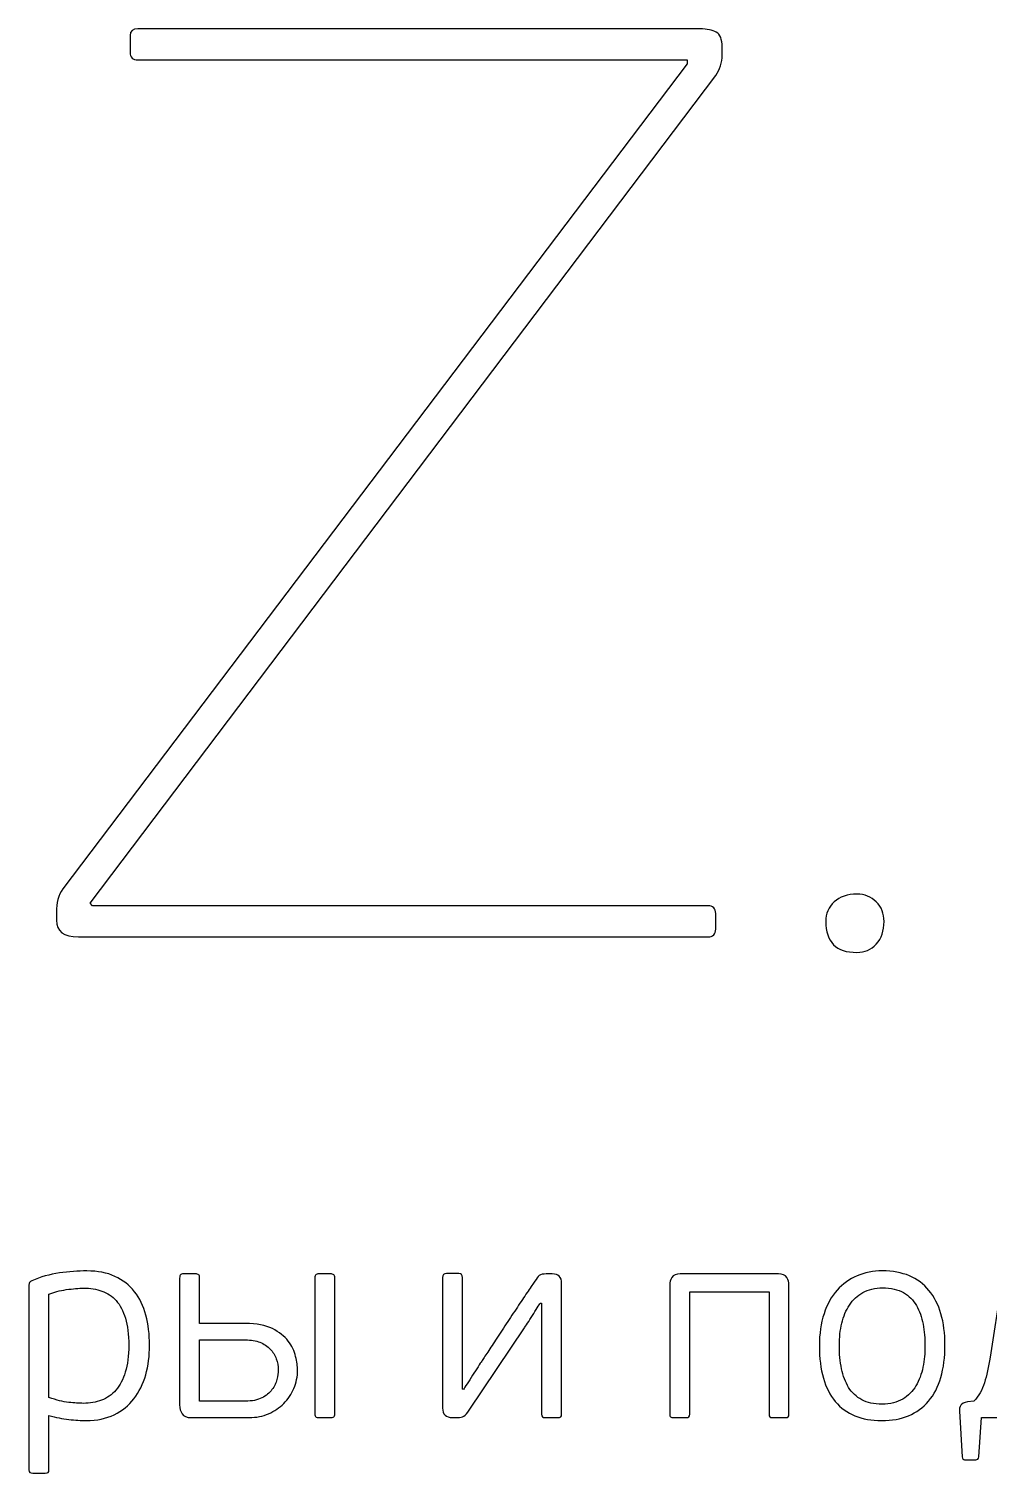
# Model space of a CAD drawing. Header units: centimetres. Extents: x -21.3 to 21.2, y -15.2 to 14.8.
# Drawn here: x -3.749 to -2.947, y -3.581 to -2.374 of the extents above; entities that cross this region are included whole.
import ezdxf

# ---------------------------------------------------------------- set-up
doc = ezdxf.new("R2010")
doc.units = ezdxf.units.CM
doc.header["$MEASUREMENT"] = 0
doc.layers.add('layer 1', color=7, linetype='Continuous')

msp = doc.modelspace()

# ---------------------------------------------------------------- linework, layer by layer
at = {"layer": 'layer 1', "color": 29}
for points, knots in [([(-3.65765, -2.39991), (-3.66198, -2.39991), (-3.66415, -2.39774), (-3.66415, -2.39341), (-3.66415, -2.39341), (-3.66415, -2.39341), (-3.66415, -2.37933), (-3.66415, -2.37933), (-3.66415, -2.37933), (-3.66415, -2.37572), (-3.66198, -2.37392), (-3.65765, -2.37392), (-3.65765, -2.37392), (-3.65765, -2.37392), (-3.18772, -2.37392), (-3.18772, -2.37392), (-3.18772, -2.37392), (-3.18195, -2.37392), (-3.17744, -2.37482), (-3.17419, -2.37662), (-3.17419, -2.37662), (-3.17094, -2.37843), (-3.16932, -2.38258), (-3.16932, -2.38908), (-3.16932, -2.38908), (-3.16932, -2.38908), (-3.16932, -2.39558), (-3.16932, -2.39558), (-3.16932, -2.39558), (-3.16932, -2.40207), (-3.17112, -2.40785), (-3.17473, -2.4129), (-3.17473, -2.4129), (-3.17473, -2.4129), (-3.69771, -3.1048), (-3.69771, -3.1048), (-3.69771, -3.1048), (-3.69771, -3.1048), (-3.69555, -3.10696), (-3.69555, -3.10696), (-3.69555, -3.10696), (-3.69555, -3.10696), (-3.18122, -3.10696), (-3.18122, -3.10696), (-3.18122, -3.10696), (-3.17689, -3.10696), (-3.17473, -3.10913), (-3.17473, -3.11346), (-3.17473, -3.11346), (-3.17473, -3.11346), (-3.17473, -3.12645), (-3.17473, -3.12645), (-3.17473, -3.12645), (-3.17473, -3.13079), (-3.17689, -3.13295), (-3.18122, -3.13295), (-3.18122, -3.13295), (-3.18122, -3.13295), (-3.70746, -3.13295), (-3.70746, -3.13295), (-3.70746, -3.13295), (-3.71973, -3.13295), (-3.72587, -3.12826), (-3.72587, -3.11887), (-3.72587, -3.11887), (-3.72587, -3.11887), (-3.72587, -3.11238), (-3.72587, -3.11238), (-3.72587, -3.11238), (-3.72587, -3.10444), (-3.72406, -3.09794), (-3.72045, -3.09289), (-3.72045, -3.09289), (-3.72045, -3.09289), (-3.19855, -2.40315), (-3.19855, -2.40315), (-3.19855, -2.40315), (-3.19855, -2.40315), (-3.19855, -2.39991), (-3.19855, -2.39991), (-3.19855, -2.39991), (-3.19855, -2.39991), (-3.65765, -2.39991), (-3.65765, -2.39991)], [0, 0, 0, 0, 0.0454545, 0.0454545, 0.0454545, 0.0454545, 0.0909091, 0.0909091, 0.0909091, 0.0909091, 0.1363636, 0.1363636, 0.1363636, 0.1363636, 0.1818182, 0.1818182, 0.1818182, 0.1818182, 0.2272727, 0.2272727, 0.2272727, 0.2272727, 0.2727273, 0.2727273, 0.2727273, 0.2727273, 0.3181818, 0.3181818, 0.3181818, 0.3181818, 0.3636364, 0.3636364, 0.3636364, 0.3636364, 0.4090909, 0.4090909, 0.4090909, 0.4090909, 0.4545455, 0.4545455, 0.4545455, 0.4545455, 0.5, 0.5, 0.5, 0.5, 0.5454545, 0.5454545, 0.5454545, 0.5454545, 0.5909091, 0.5909091, 0.5909091, 0.5909091, 0.6363636, 0.6363636, 0.6363636, 0.6363636, 0.6818182, 0.6818182, 0.6818182, 0.6818182, 0.7272727, 0.7272727, 0.7272727, 0.7272727, 0.7727273, 0.7727273, 0.7727273, 0.7727273, 0.8181818, 0.8181818, 0.8181818, 0.8181818, 0.8636364, 0.8636364, 0.8636364, 0.8636364, 0.9090909, 0.9090909, 0.9090909, 0.9090909, 1, 1, 1, 1]), ([(-3.08269, -3.11995), (-3.08269, -3.11346), (-3.08035, -3.10805), (-3.07566, -3.10371), (-3.07566, -3.10371), (-3.07096, -3.09938), (-3.06464, -3.09722), (-3.0567, -3.09722), (-3.0567, -3.09722), (-3.05021, -3.09722), (-3.0448, -3.09938), (-3.04046, -3.10371), (-3.04046, -3.10371), (-3.03613, -3.10805), (-3.03396, -3.11346), (-3.03396, -3.11995), (-3.03396, -3.11995), (-3.03396, -3.1279), (-3.03613, -3.13421), (-3.04046, -3.13891), (-3.04046, -3.13891), (-3.0448, -3.1436), (-3.05021, -3.14594), (-3.0567, -3.14594), (-3.0567, -3.14594), (-3.07403, -3.14594), (-3.08269, -3.13728), (-3.08269, -3.11995)], [0, 0, 0, 0, 0.125, 0.125, 0.125, 0.125, 0.25, 0.25, 0.25, 0.25, 0.375, 0.375, 0.375, 0.375, 0.5, 0.5, 0.5, 0.5, 0.625, 0.625, 0.625, 0.625, 0.75, 0.75, 0.75, 0.75, 1, 1, 1, 1]), ([(-3.64796, -3.47436), (-3.64796, -3.4832), (-3.64903, -3.49144), (-3.65116, -3.49906), (-3.65116, -3.49906), (-3.65329, -3.50669), (-3.65657, -3.51332), (-3.66099, -3.51896), (-3.66099, -3.51896), (-3.66541, -3.5246), (-3.67094, -3.52906), (-3.67757, -3.53234), (-3.67757, -3.53234), (-3.68421, -3.53562), (-3.69195, -3.53726), (-3.70079, -3.53726), (-3.70079, -3.53726), (-3.70522, -3.53726), (-3.71009, -3.53695), (-3.71543, -3.53634), (-3.71543, -3.53634), (-3.72076, -3.53573), (-3.72633, -3.53459), (-3.73213, -3.53291), (-3.73213, -3.53291), (-3.73213, -3.53291), (-3.73213, -3.57842), (-3.73213, -3.57842), (-3.73213, -3.57842), (-3.73213, -3.57965), (-3.73232, -3.58041), (-3.7327, -3.58071), (-3.7327, -3.58071), (-3.73308, -3.58102), (-3.73388, -3.58117), (-3.7351, -3.58117), (-3.7351, -3.58117), (-3.7351, -3.58117), (-3.74562, -3.58117), (-3.74562, -3.58117), (-3.74562, -3.58117), (-3.74669, -3.58117), (-3.74749, -3.58102), (-3.74802, -3.58071), (-3.74802, -3.58071), (-3.74855, -3.58041), (-3.74882, -3.57965), (-3.74882, -3.57842), (-3.74882, -3.57842), (-3.74882, -3.57842), (-3.74882, -3.42404), (-3.74882, -3.42404), (-3.74882, -3.42404), (-3.74882, -3.42221), (-3.74798, -3.42099), (-3.7463, -3.42038), (-3.7463, -3.42038), (-3.73899, -3.41718), (-3.73133, -3.415), (-3.72332, -3.41386), (-3.72332, -3.41386), (-3.71531, -3.41272), (-3.70765, -3.41215), (-3.70033, -3.41215), (-3.70033, -3.41215), (-3.69134, -3.41215), (-3.68352, -3.41367), (-3.67689, -3.41672), (-3.67689, -3.41672), (-3.67026, -3.41977), (-3.6648, -3.42404), (-3.66054, -3.42953), (-3.66054, -3.42953), (-3.65627, -3.43502), (-3.6531, -3.44157), (-3.65105, -3.4492), (-3.65105, -3.4492), (-3.64899, -3.45682), (-3.64796, -3.46521), (-3.64796, -3.47436)], [0, 0, 0, 0, 0.047619, 0.047619, 0.047619, 0.047619, 0.0952381, 0.0952381, 0.0952381, 0.0952381, 0.1428571, 0.1428571, 0.1428571, 0.1428571, 0.1904762, 0.1904762, 0.1904762, 0.1904762, 0.2380952, 0.2380952, 0.2380952, 0.2380952, 0.2857143, 0.2857143, 0.2857143, 0.2857143, 0.3333333, 0.3333333, 0.3333333, 0.3333333, 0.3809524, 0.3809524, 0.3809524, 0.3809524, 0.4285714, 0.4285714, 0.4285714, 0.4285714, 0.4761905, 0.4761905, 0.4761905, 0.4761905, 0.5238095, 0.5238095, 0.5238095, 0.5238095, 0.5714286, 0.5714286, 0.5714286, 0.5714286, 0.6190476, 0.6190476, 0.6190476, 0.6190476, 0.6666667, 0.6666667, 0.6666667, 0.6666667, 0.7142857, 0.7142857, 0.7142857, 0.7142857, 0.7619048, 0.7619048, 0.7619048, 0.7619048, 0.8095238, 0.8095238, 0.8095238, 0.8095238, 0.8571429, 0.8571429, 0.8571429, 0.8571429, 0.9047619, 0.9047619, 0.9047619, 0.9047619, 1, 1, 1, 1]), ([(-3.56779, -3.45606), (-3.55849, -3.45606), (-3.55102, -3.45751), (-3.5453, -3.46041), (-3.5453, -3.46041), (-3.53962, -3.4633), (-3.5352, -3.46677), (-3.53207, -3.47081), (-3.53207, -3.47081), (-3.52899, -3.47485), (-3.52689, -3.47912), (-3.52582, -3.48362), (-3.52582, -3.48362), (-3.52475, -3.48812), (-3.52422, -3.49197), (-3.52422, -3.49517), (-3.52422, -3.49517), (-3.52422, -3.50051), (-3.52525, -3.50558), (-3.52731, -3.51038), (-3.52731, -3.51038), (-3.52937, -3.51518), (-3.53219, -3.51938), (-3.53577, -3.52296), (-3.53577, -3.52296), (-3.53935, -3.52654), (-3.54359, -3.5294), (-3.54847, -3.53154), (-3.54847, -3.53154), (-3.55335, -3.53367), (-3.55868, -3.53474), (-3.56447, -3.53474), (-3.56447, -3.53474), (-3.56447, -3.53474), (-3.61296, -3.53474), (-3.61296, -3.53474), (-3.61296, -3.53474), (-3.61677, -3.53474), (-3.61937, -3.53371), (-3.62074, -3.53165), (-3.62074, -3.53165), (-3.62211, -3.5296), (-3.6228, -3.52712), (-3.6228, -3.52422), (-3.6228, -3.52422), (-3.6228, -3.52422), (-3.6228, -3.41809), (-3.6228, -3.41809), (-3.6228, -3.41809), (-3.6228, -3.41672), (-3.62257, -3.4158), (-3.62211, -3.41535), (-3.62211, -3.41535), (-3.62165, -3.41489), (-3.62078, -3.41466), (-3.61956, -3.41466), (-3.61956, -3.41466), (-3.61956, -3.41466), (-3.6098, -3.41466), (-3.6098, -3.41466), (-3.6098, -3.41466), (-3.60843, -3.41466), (-3.60743, -3.41489), (-3.6069, -3.41535), (-3.6069, -3.41535), (-3.60637, -3.4158), (-3.6061, -3.41672), (-3.6061, -3.41809), (-3.6061, -3.41809), (-3.6061, -3.41809), (-3.6061, -3.45606), (-3.6061, -3.45606), (-3.6061, -3.45606), (-3.6061, -3.45606), (-3.56779, -3.45606), (-3.56779, -3.45606)], [0, 0, 0, 0, 0.05, 0.05, 0.05, 0.05, 0.1, 0.1, 0.1, 0.1, 0.15, 0.15, 0.15, 0.15, 0.2, 0.2, 0.2, 0.2, 0.25, 0.25, 0.25, 0.25, 0.3, 0.3, 0.3, 0.3, 0.35, 0.35, 0.35, 0.35, 0.4, 0.4, 0.4, 0.4, 0.45, 0.45, 0.45, 0.45, 0.5, 0.5, 0.5, 0.5, 0.55, 0.55, 0.55, 0.55, 0.6, 0.6, 0.6, 0.6, 0.65, 0.65, 0.65, 0.65, 0.7, 0.7, 0.7, 0.7, 0.75, 0.75, 0.75, 0.75, 0.8, 0.8, 0.8, 0.8, 0.85, 0.85, 0.85, 0.85, 0.9, 0.9, 0.9, 0.9, 1, 1, 1, 1]), ([(-3.50981, -3.41809), (-3.50981, -3.41672), (-3.50954, -3.4158), (-3.50901, -3.41535), (-3.50901, -3.41535), (-3.50848, -3.41489), (-3.50756, -3.41466), (-3.50634, -3.41466), (-3.50634, -3.41466), (-3.50634, -3.41466), (-3.49681, -3.41466), (-3.49681, -3.41466), (-3.49681, -3.41466), (-3.49559, -3.41466), (-3.49468, -3.41489), (-3.49403, -3.41535), (-3.49403, -3.41535), (-3.49342, -3.4158), (-3.49311, -3.41672), (-3.49311, -3.41809), (-3.49311, -3.41809), (-3.49311, -3.41809), (-3.49311, -3.53154), (-3.49311, -3.53154), (-3.49311, -3.53154), (-3.49311, -3.53291), (-3.49342, -3.53379), (-3.49403, -3.53417), (-3.49403, -3.53417), (-3.49468, -3.53455), (-3.49559, -3.53474), (-3.49681, -3.53474), (-3.49681, -3.53474), (-3.49681, -3.53474), (-3.50634, -3.53474), (-3.50634, -3.53474), (-3.50634, -3.53474), (-3.50756, -3.53474), (-3.50848, -3.53455), (-3.50901, -3.53417), (-3.50901, -3.53417), (-3.50954, -3.53379), (-3.50981, -3.53291), (-3.50981, -3.53154), (-3.50981, -3.53154), (-3.50981, -3.53154), (-3.50981, -3.41809), (-3.50981, -3.41809)], [0, 0, 0, 0, 0.0769231, 0.0769231, 0.0769231, 0.0769231, 0.1538462, 0.1538462, 0.1538462, 0.1538462, 0.2307692, 0.2307692, 0.2307692, 0.2307692, 0.3076923, 0.3076923, 0.3076923, 0.3076923, 0.3846154, 0.3846154, 0.3846154, 0.3846154, 0.4615385, 0.4615385, 0.4615385, 0.4615385, 0.5384615, 0.5384615, 0.5384615, 0.5384615, 0.6153846, 0.6153846, 0.6153846, 0.6153846, 0.6923077, 0.6923077, 0.6923077, 0.6923077, 0.7692308, 0.7692308, 0.7692308, 0.7692308, 0.8461538, 0.8461538, 0.8461538, 0.8461538, 1, 1, 1, 1]), ([(-3.403, -3.41764), (-3.403, -3.4155), (-3.40193, -3.41443), (-3.3998, -3.41443), (-3.3998, -3.41443), (-3.3998, -3.41443), (-3.3895, -3.41443), (-3.3895, -3.41443), (-3.3895, -3.41443), (-3.38737, -3.41443), (-3.3863, -3.4155), (-3.3863, -3.41764), (-3.3863, -3.41764), (-3.3863, -3.41764), (-3.3863, -3.51095), (-3.3863, -3.51095), (-3.3863, -3.51095), (-3.3863, -3.51095), (-3.38561, -3.51118), (-3.38561, -3.51118), (-3.38561, -3.51118), (-3.385, -3.51027), (-3.38397, -3.50871), (-3.38252, -3.50649), (-3.38252, -3.50649), (-3.38108, -3.50428), (-3.37955, -3.50192), (-3.37795, -3.4994), (-3.37795, -3.4994), (-3.37635, -3.49689), (-3.37483, -3.49449), (-3.37338, -3.4922), (-3.37338, -3.4922), (-3.37193, -3.48991), (-3.3709, -3.48839), (-3.37029, -3.48762), (-3.37029, -3.48762), (-3.36922, -3.48595), (-3.36755, -3.48339), (-3.36526, -3.47996), (-3.36526, -3.47996), (-3.36297, -3.47653), (-3.36042, -3.47264), (-3.35759, -3.4683), (-3.35759, -3.4683), (-3.35477, -3.46395), (-3.35176, -3.45938), (-3.34856, -3.45457), (-3.34856, -3.45457), (-3.34536, -3.44977), (-3.34231, -3.4452), (-3.33941, -3.44085), (-3.33941, -3.44085), (-3.33651, -3.43651), (-3.33388, -3.43254), (-3.33152, -3.42896), (-3.33152, -3.42896), (-3.32916, -3.42537), (-3.32729, -3.42267), (-3.32592, -3.42084), (-3.32592, -3.42084), (-3.32454, -3.41855), (-3.32329, -3.41695), (-3.32214, -3.41603), (-3.32214, -3.41603), (-3.321, -3.41512), (-3.31905, -3.41466), (-3.31631, -3.41466), (-3.31631, -3.41466), (-3.31631, -3.41466), (-3.31128, -3.41466), (-3.31128, -3.41466), (-3.31128, -3.41466), (-3.3061, -3.41466), (-3.30351, -3.41733), (-3.30351, -3.42267), (-3.30351, -3.42267), (-3.30351, -3.42267), (-3.30351, -3.53177), (-3.30351, -3.53177), (-3.30351, -3.53177), (-3.30351, -3.53299), (-3.30373, -3.53379), (-3.30419, -3.53417), (-3.30419, -3.53417), (-3.30465, -3.53455), (-3.30548, -3.53474), (-3.30671, -3.53474), (-3.30671, -3.53474), (-3.30671, -3.53474), (-3.317, -3.53474), (-3.317, -3.53474), (-3.317, -3.53474), (-3.31822, -3.53474), (-3.31905, -3.53455), (-3.31951, -3.53417), (-3.31951, -3.53417), (-3.31997, -3.53379), (-3.3202, -3.53299), (-3.3202, -3.53177), (-3.3202, -3.53177), (-3.3202, -3.53177), (-3.3202, -3.43914), (-3.3202, -3.43914), (-3.3202, -3.43914), (-3.3202, -3.43914), (-3.32134, -3.43914), (-3.32134, -3.43914), (-3.32134, -3.43914), (-3.3218, -3.43975), (-3.32264, -3.44104), (-3.32386, -3.44302), (-3.32386, -3.44302), (-3.32508, -3.44501), (-3.32641, -3.44714), (-3.32786, -3.44943), (-3.32786, -3.44943), (-3.32931, -3.45171), (-3.33068, -3.45385), (-3.33198, -3.45583), (-3.33198, -3.45583), (-3.33327, -3.45781), (-3.33415, -3.45911), (-3.33461, -3.45972), (-3.33461, -3.45972), (-3.33461, -3.45972), (-3.38081, -3.52856), (-3.38081, -3.52856), (-3.38081, -3.52856), (-3.38234, -3.53101), (-3.38379, -3.53264), (-3.38515, -3.53348), (-3.38515, -3.53348), (-3.38653, -3.53432), (-3.38828, -3.53474), (-3.39042, -3.53474), (-3.39042, -3.53474), (-3.39042, -3.53474), (-3.39476, -3.53474), (-3.39476, -3.53474), (-3.39476, -3.53474), (-3.40025, -3.53474), (-3.403, -3.53207), (-3.403, -3.52674), (-3.403, -3.52674), (-3.403, -3.52674), (-3.403, -3.41764), (-3.403, -3.41764)], [0, 0, 0, 0, 0.0263158, 0.0263158, 0.0263158, 0.0263158, 0.0526316, 0.0526316, 0.0526316, 0.0526316, 0.0789474, 0.0789474, 0.0789474, 0.0789474, 0.1052632, 0.1052632, 0.1052632, 0.1052632, 0.1315789, 0.1315789, 0.1315789, 0.1315789, 0.1578947, 0.1578947, 0.1578947, 0.1578947, 0.1842105, 0.1842105, 0.1842105, 0.1842105, 0.2105263, 0.2105263, 0.2105263, 0.2105263, 0.2368421, 0.2368421, 0.2368421, 0.2368421, 0.2631579, 0.2631579, 0.2631579, 0.2631579, 0.2894737, 0.2894737, 0.2894737, 0.2894737, 0.3157895, 0.3157895, 0.3157895, 0.3157895, 0.3421053, 0.3421053, 0.3421053, 0.3421053, 0.3684211, 0.3684211, 0.3684211, 0.3684211, 0.3947368, 0.3947368, 0.3947368, 0.3947368, 0.4210526, 0.4210526, 0.4210526, 0.4210526, 0.4473684, 0.4473684, 0.4473684, 0.4473684, 0.4736842, 0.4736842, 0.4736842, 0.4736842, 0.5, 0.5, 0.5, 0.5, 0.5263158, 0.5263158, 0.5263158, 0.5263158, 0.5526316, 0.5526316, 0.5526316, 0.5526316, 0.5789474, 0.5789474, 0.5789474, 0.5789474, 0.6052632, 0.6052632, 0.6052632, 0.6052632, 0.6315789, 0.6315789, 0.6315789, 0.6315789, 0.6578947, 0.6578947, 0.6578947, 0.6578947, 0.6842105, 0.6842105, 0.6842105, 0.6842105, 0.7105263, 0.7105263, 0.7105263, 0.7105263, 0.7368421, 0.7368421, 0.7368421, 0.7368421, 0.7631579, 0.7631579, 0.7631579, 0.7631579, 0.7894737, 0.7894737, 0.7894737, 0.7894737, 0.8157895, 0.8157895, 0.8157895, 0.8157895, 0.8421053, 0.8421053, 0.8421053, 0.8421053, 0.8684211, 0.8684211, 0.8684211, 0.8684211, 0.8947368, 0.8947368, 0.8947368, 0.8947368, 0.9210526, 0.9210526, 0.9210526, 0.9210526, 0.9473684, 0.9473684, 0.9473684, 0.9473684, 1, 1, 1, 1]), ([(-3.19646, -3.53177), (-3.19646, -3.53299), (-3.19669, -3.53379), (-3.19715, -3.53417), (-3.19715, -3.53417), (-3.1976, -3.53455), (-3.19844, -3.53474), (-3.19966, -3.53474), (-3.19966, -3.53474), (-3.19966, -3.53474), (-3.20996, -3.53474), (-3.20996, -3.53474), (-3.20996, -3.53474), (-3.21102, -3.53474), (-3.21182, -3.53455), (-3.21236, -3.53417), (-3.21236, -3.53417), (-3.21289, -3.53379), (-3.21316, -3.53299), (-3.21316, -3.53177), (-3.21316, -3.53177), (-3.21316, -3.53177), (-3.21316, -3.42335), (-3.21316, -3.42335), (-3.21316, -3.42335), (-3.21316, -3.42167), (-3.21255, -3.41981), (-3.21133, -3.41775), (-3.21133, -3.41775), (-3.21011, -3.41569), (-3.20774, -3.41466), (-3.20427, -3.41466), (-3.20427, -3.41466), (-3.20427, -3.41466), (-3.12232, -3.41466), (-3.12232, -3.41466), (-3.12232, -3.41466), (-3.11885, -3.41466), (-3.11648, -3.41569), (-3.11526, -3.41775), (-3.11526, -3.41775), (-3.11404, -3.41981), (-3.11344, -3.42167), (-3.11344, -3.42335), (-3.11344, -3.42335), (-3.11344, -3.42335), (-3.11344, -3.53177), (-3.11344, -3.53177), (-3.11344, -3.53177), (-3.11344, -3.53299), (-3.11367, -3.53379), (-3.11412, -3.53417), (-3.11412, -3.53417), (-3.11458, -3.53455), (-3.11538, -3.53474), (-3.1166, -3.53474), (-3.1166, -3.53474), (-3.1166, -3.53474), (-3.12697, -3.53474), (-3.12697, -3.53474), (-3.12697, -3.53474), (-3.12819, -3.53474), (-3.12899, -3.53455), (-3.12944, -3.53417), (-3.12944, -3.53417), (-3.1299, -3.53379), (-3.13013, -3.53299), (-3.13013, -3.53177), (-3.13013, -3.53177), (-3.13013, -3.53177), (-3.13013, -3.42953), (-3.13013, -3.42953), (-3.13013, -3.42953), (-3.13013, -3.42953), (-3.19646, -3.42953), (-3.19646, -3.42953), (-3.19646, -3.42953), (-3.19646, -3.42953), (-3.19646, -3.53177), (-3.19646, -3.53177)], [0, 0, 0, 0, 0.047619, 0.047619, 0.047619, 0.047619, 0.0952381, 0.0952381, 0.0952381, 0.0952381, 0.1428571, 0.1428571, 0.1428571, 0.1428571, 0.1904762, 0.1904762, 0.1904762, 0.1904762, 0.2380952, 0.2380952, 0.2380952, 0.2380952, 0.2857143, 0.2857143, 0.2857143, 0.2857143, 0.3333333, 0.3333333, 0.3333333, 0.3333333, 0.3809524, 0.3809524, 0.3809524, 0.3809524, 0.4285714, 0.4285714, 0.4285714, 0.4285714, 0.4761905, 0.4761905, 0.4761905, 0.4761905, 0.5238095, 0.5238095, 0.5238095, 0.5238095, 0.5714286, 0.5714286, 0.5714286, 0.5714286, 0.6190476, 0.6190476, 0.6190476, 0.6190476, 0.6666667, 0.6666667, 0.6666667, 0.6666667, 0.7142857, 0.7142857, 0.7142857, 0.7142857, 0.7619048, 0.7619048, 0.7619048, 0.7619048, 0.8095238, 0.8095238, 0.8095238, 0.8095238, 0.8571429, 0.8571429, 0.8571429, 0.8571429, 0.9047619, 0.9047619, 0.9047619, 0.9047619, 1, 1, 1, 1]), ([(-2.98307, -3.47413), (-2.98307, -3.49456), (-2.98764, -3.51019), (-2.99675, -3.52102), (-2.99675, -3.52102), (-3.0059, -3.53185), (-3.01898, -3.53726), (-3.03602, -3.53726), (-3.03602, -3.53726), (-3.0529, -3.53726), (-3.06578, -3.53196), (-3.07471, -3.52136), (-3.07471, -3.52136), (-3.08359, -3.51076), (-3.08805, -3.49525), (-3.08805, -3.47482), (-3.08805, -3.47482), (-3.08805, -3.46475), (-3.08675, -3.45579), (-3.08416, -3.44794), (-3.08416, -3.44794), (-3.08157, -3.44009), (-3.07795, -3.43353), (-3.07322, -3.42827), (-3.07322, -3.42827), (-3.06849, -3.42301), (-3.06293, -3.41901), (-3.05656, -3.41626), (-3.05656, -3.41626), (-3.05015, -3.41352), (-3.0431, -3.41215), (-3.03533, -3.41215), (-3.03533, -3.41215), (-3.01829, -3.41215), (-3.00533, -3.4176), (-2.99641, -3.4285), (-2.99641, -3.4285), (-2.98752, -3.4394), (-2.98307, -3.45461), (-2.98307, -3.47413)], [0, 0, 0, 0, 0.0909091, 0.0909091, 0.0909091, 0.0909091, 0.1818182, 0.1818182, 0.1818182, 0.1818182, 0.2727273, 0.2727273, 0.2727273, 0.2727273, 0.3636364, 0.3636364, 0.3636364, 0.3636364, 0.4545455, 0.4545455, 0.4545455, 0.4545455, 0.5454545, 0.5454545, 0.5454545, 0.5454545, 0.6363636, 0.6363636, 0.6363636, 0.6363636, 0.7272727, 0.7272727, 0.7272727, 0.7272727, 0.8181818, 0.8181818, 0.8181818, 0.8181818, 1, 1, 1, 1]), ([(-2.95882, -3.52102), (-2.95486, -3.51675), (-2.95192, -3.5116), (-2.95002, -3.50558), (-2.95002, -3.50558), (-2.94811, -3.49955), (-2.94655, -3.49243), (-2.94533, -3.48419), (-2.94533, -3.48419), (-2.94533, -3.48419), (-2.93618, -3.4245), (-2.93618, -3.4245), (-2.93618, -3.4245), (-2.93572, -3.42099), (-2.9345, -3.41847), (-2.93252, -3.41695), (-2.93252, -3.41695), (-2.93054, -3.41542), (-2.92756, -3.41466), (-2.9236, -3.41466), (-2.9236, -3.41466), (-2.9236, -3.41466), (-2.86619, -3.41466), (-2.86619, -3.41466), (-2.86619, -3.41466), (-2.86177, -3.41466), (-2.85899, -3.41557), (-2.85784, -3.41741), (-2.85784, -3.41741), (-2.8567, -3.41924), (-2.85613, -3.4216), (-2.85613, -3.4245), (-2.85613, -3.4245), (-2.85613, -3.4245), (-2.85613, -3.52102), (-2.85613, -3.52102), (-2.85613, -3.52102), (-2.85613, -3.52102), (-2.84995, -3.52148), (-2.84995, -3.52148), (-2.84995, -3.52148), (-2.8469, -3.52178), (-2.84504, -3.52273), (-2.84435, -3.52434), (-2.84435, -3.52434), (-2.84366, -3.52593), (-2.84339, -3.52742), (-2.84355, -3.52879), (-2.84355, -3.52879), (-2.84355, -3.52879), (-2.84583, -3.56722), (-2.84583, -3.56722), (-2.84583, -3.56722), (-2.84583, -3.56905), (-2.8466, -3.56996), (-2.84812, -3.56996), (-2.84812, -3.56996), (-2.84812, -3.56996), (-2.85841, -3.56996), (-2.85841, -3.56996), (-2.85841, -3.56996), (-2.85963, -3.56996), (-2.86032, -3.56905), (-2.86047, -3.56722), (-2.86047, -3.56722), (-2.86047, -3.56722), (-2.86162, -3.53474), (-2.86162, -3.53474), (-2.86162, -3.53474), (-2.86162, -3.53474), (-2.95242, -3.53474), (-2.95242, -3.53474), (-2.95242, -3.53474), (-2.95242, -3.53474), (-2.95471, -3.56745), (-2.95471, -3.56745), (-2.95471, -3.56745), (-2.95471, -3.56836), (-2.95497, -3.56901), (-2.95551, -3.56939), (-2.95551, -3.56939), (-2.95604, -3.56977), (-2.95661, -3.56996), (-2.95722, -3.56996), (-2.95722, -3.56996), (-2.95722, -3.56996), (-2.9666, -3.56996), (-2.9666, -3.56996), (-2.9666, -3.56996), (-2.96782, -3.56996), (-2.96851, -3.56912), (-2.96866, -3.56745), (-2.96866, -3.56745), (-2.96866, -3.56745), (-2.97094, -3.52925), (-2.97094, -3.52925), (-2.97094, -3.52925), (-2.9711, -3.52757), (-2.97075, -3.52597), (-2.96992, -3.52445), (-2.96992, -3.52445), (-2.96908, -3.52292), (-2.96721, -3.52201), (-2.96431, -3.52171), (-2.96431, -3.52171), (-2.96431, -3.52171), (-2.95882, -3.52102), (-2.95882, -3.52102)], [0, 0, 0, 0, 0.0357143, 0.0357143, 0.0357143, 0.0357143, 0.0714286, 0.0714286, 0.0714286, 0.0714286, 0.1071429, 0.1071429, 0.1071429, 0.1071429, 0.1428571, 0.1428571, 0.1428571, 0.1428571, 0.1785714, 0.1785714, 0.1785714, 0.1785714, 0.2142857, 0.2142857, 0.2142857, 0.2142857, 0.25, 0.25, 0.25, 0.25, 0.2857143, 0.2857143, 0.2857143, 0.2857143, 0.3214286, 0.3214286, 0.3214286, 0.3214286, 0.3571429, 0.3571429, 0.3571429, 0.3571429, 0.3928571, 0.3928571, 0.3928571, 0.3928571, 0.4285714, 0.4285714, 0.4285714, 0.4285714, 0.4642857, 0.4642857, 0.4642857, 0.4642857, 0.5, 0.5, 0.5, 0.5, 0.5357143, 0.5357143, 0.5357143, 0.5357143, 0.5714286, 0.5714286, 0.5714286, 0.5714286, 0.6071429, 0.6071429, 0.6071429, 0.6071429, 0.6428571, 0.6428571, 0.6428571, 0.6428571, 0.6785714, 0.6785714, 0.6785714, 0.6785714, 0.7142857, 0.7142857, 0.7142857, 0.7142857, 0.75, 0.75, 0.75, 0.75, 0.7857143, 0.7857143, 0.7857143, 0.7857143, 0.8214286, 0.8214286, 0.8214286, 0.8214286, 0.8571429, 0.8571429, 0.8571429, 0.8571429, 0.8928571, 0.8928571, 0.8928571, 0.8928571, 0.9285714, 0.9285714, 0.9285714, 0.9285714, 1, 1, 1, 1]), ([(-3.66534, -3.47436), (-3.66534, -3.46536), (-3.66625, -3.45781), (-3.66809, -3.45171), (-3.66809, -3.45171), (-3.66991, -3.44562), (-3.67251, -3.4407), (-3.67586, -3.43696), (-3.67586, -3.43696), (-3.67922, -3.43322), (-3.68318, -3.43056), (-3.68775, -3.42896), (-3.68775, -3.42896), (-3.69233, -3.42736), (-3.69744, -3.42655), (-3.70308, -3.42655), (-3.70308, -3.42655), (-3.70719, -3.42655), (-3.71204, -3.42698), (-3.7176, -3.42782), (-3.7176, -3.42782), (-3.72317, -3.42865), (-3.72801, -3.42991), (-3.73213, -3.43159), (-3.73213, -3.43159), (-3.73213, -3.43159), (-3.73213, -3.51804), (-3.73213, -3.51804), (-3.73213, -3.51804), (-3.72572, -3.52018), (-3.72019, -3.52151), (-3.71554, -3.52205), (-3.71554, -3.52205), (-3.71089, -3.52258), (-3.70681, -3.52285), (-3.70331, -3.52285), (-3.70331, -3.52285), (-3.69782, -3.52285), (-3.69275, -3.52197), (-3.6881, -3.52021), (-3.6881, -3.52021), (-3.68345, -3.51846), (-3.67945, -3.51564), (-3.67609, -3.51175), (-3.67609, -3.51175), (-3.67274, -3.50787), (-3.6701, -3.50283), (-3.6682, -3.49666), (-3.6682, -3.49666), (-3.66629, -3.49048), (-3.66534, -3.48305), (-3.66534, -3.47436)], [0, 0, 0, 0, 0.0714286, 0.0714286, 0.0714286, 0.0714286, 0.1428571, 0.1428571, 0.1428571, 0.1428571, 0.2142857, 0.2142857, 0.2142857, 0.2142857, 0.2857143, 0.2857143, 0.2857143, 0.2857143, 0.3571429, 0.3571429, 0.3571429, 0.3571429, 0.4285714, 0.4285714, 0.4285714, 0.4285714, 0.5, 0.5, 0.5, 0.5, 0.5714286, 0.5714286, 0.5714286, 0.5714286, 0.6428571, 0.6428571, 0.6428571, 0.6428571, 0.7142857, 0.7142857, 0.7142857, 0.7142857, 0.7857143, 0.7857143, 0.7857143, 0.7857143, 0.8571429, 0.8571429, 0.8571429, 0.8571429, 1, 1, 1, 1]), ([(-2.99976, -3.47493), (-2.99976, -3.46868), (-3.00029, -3.46258), (-3.00136, -3.45671), (-3.00136, -3.45671), (-3.00243, -3.4508), (-3.00426, -3.44562), (-3.00685, -3.44112), (-3.00685, -3.44112), (-3.00944, -3.43662), (-3.01306, -3.433), (-3.01772, -3.43033), (-3.01772, -3.43033), (-3.02237, -3.42766), (-3.0282, -3.42633), (-3.03521, -3.42633), (-3.03521, -3.42633), (-3.04162, -3.42633), (-3.04711, -3.42762), (-3.05168, -3.43022), (-3.05168, -3.43022), (-3.05626, -3.43281), (-3.05999, -3.43631), (-3.06289, -3.44066), (-3.06289, -3.44066), (-3.06578, -3.44501), (-3.06792, -3.45007), (-3.06929, -3.45591), (-3.06929, -3.45591), (-3.07066, -3.4617), (-3.07135, -3.46784), (-3.07135, -3.47424), (-3.07135, -3.47424), (-3.07135, -3.48141), (-3.07074, -3.488), (-3.06952, -3.49395), (-3.06952, -3.49395), (-3.0683, -3.49994), (-3.06632, -3.50512), (-3.06358, -3.50954), (-3.06358, -3.50954), (-3.06083, -3.51397), (-3.05717, -3.51743), (-3.0526, -3.51987), (-3.0526, -3.51987), (-3.04802, -3.52231), (-3.04238, -3.52353), (-3.03567, -3.52353), (-3.03567, -3.52353), (-3.02881, -3.52353), (-3.02305, -3.52212), (-3.0184, -3.5193), (-3.0184, -3.5193), (-3.01375, -3.51648), (-3.01005, -3.51275), (-3.00731, -3.50817), (-3.00731, -3.50817), (-3.00456, -3.5036), (-3.00262, -3.49837), (-3.00148, -3.49258), (-3.00148, -3.49258), (-3.00034, -3.48678), (-2.99976, -3.48088), (-2.99976, -3.47493)], [0, 0, 0, 0, 0.0588235, 0.0588235, 0.0588235, 0.0588235, 0.1176471, 0.1176471, 0.1176471, 0.1176471, 0.1764706, 0.1764706, 0.1764706, 0.1764706, 0.2352941, 0.2352941, 0.2352941, 0.2352941, 0.2941176, 0.2941176, 0.2941176, 0.2941176, 0.3529412, 0.3529412, 0.3529412, 0.3529412, 0.4117647, 0.4117647, 0.4117647, 0.4117647, 0.4705882, 0.4705882, 0.4705882, 0.4705882, 0.5294118, 0.5294118, 0.5294118, 0.5294118, 0.5882353, 0.5882353, 0.5882353, 0.5882353, 0.6470588, 0.6470588, 0.6470588, 0.6470588, 0.7058824, 0.7058824, 0.7058824, 0.7058824, 0.7647059, 0.7647059, 0.7647059, 0.7647059, 0.8235294, 0.8235294, 0.8235294, 0.8235294, 0.8823529, 0.8823529, 0.8823529, 0.8823529, 1, 1, 1, 1]), ([(-3.6061, -3.46978), (-3.6061, -3.46978), (-3.6061, -3.52102), (-3.6061, -3.52102), (-3.6061, -3.52102), (-3.6061, -3.52102), (-3.56779, -3.52102), (-3.56779, -3.52102), (-3.56779, -3.52102), (-3.56219, -3.52102), (-3.55757, -3.5201), (-3.55403, -3.51827), (-3.55403, -3.51827), (-3.55045, -3.51644), (-3.54763, -3.51416), (-3.54561, -3.51141), (-3.54561, -3.51141), (-3.54355, -3.50867), (-3.54217, -3.50581), (-3.54149, -3.50283), (-3.54149, -3.50283), (-3.5408, -3.49986), (-3.54046, -3.49723), (-3.54046, -3.49494), (-3.54046, -3.49494), (-3.54046, -3.49174), (-3.54099, -3.48861), (-3.54206, -3.48557), (-3.54206, -3.48557), (-3.54313, -3.48251), (-3.5448, -3.47981), (-3.54705, -3.47745), (-3.54705, -3.47745), (-3.54934, -3.47508), (-3.5522, -3.47321), (-3.55563, -3.47184), (-3.55563, -3.47184), (-3.55902, -3.47047), (-3.5631, -3.46978), (-3.56779, -3.46978), (-3.56779, -3.46978), (-3.56779, -3.46978), (-3.6061, -3.46978), (-3.6061, -3.46978)], [0, 0, 0, 0, 0.0833333, 0.0833333, 0.0833333, 0.0833333, 0.1666667, 0.1666667, 0.1666667, 0.1666667, 0.25, 0.25, 0.25, 0.25, 0.3333333, 0.3333333, 0.3333333, 0.3333333, 0.4166667, 0.4166667, 0.4166667, 0.4166667, 0.5, 0.5, 0.5, 0.5, 0.5833333, 0.5833333, 0.5833333, 0.5833333, 0.6666667, 0.6666667, 0.6666667, 0.6666667, 0.75, 0.75, 0.75, 0.75, 0.8333333, 0.8333333, 0.8333333, 0.8333333, 1, 1, 1, 1])]:
    msp.add_open_spline(points, degree=3, knots=knots, dxfattribs=at)

doc.saveas('drawing.dxf')
